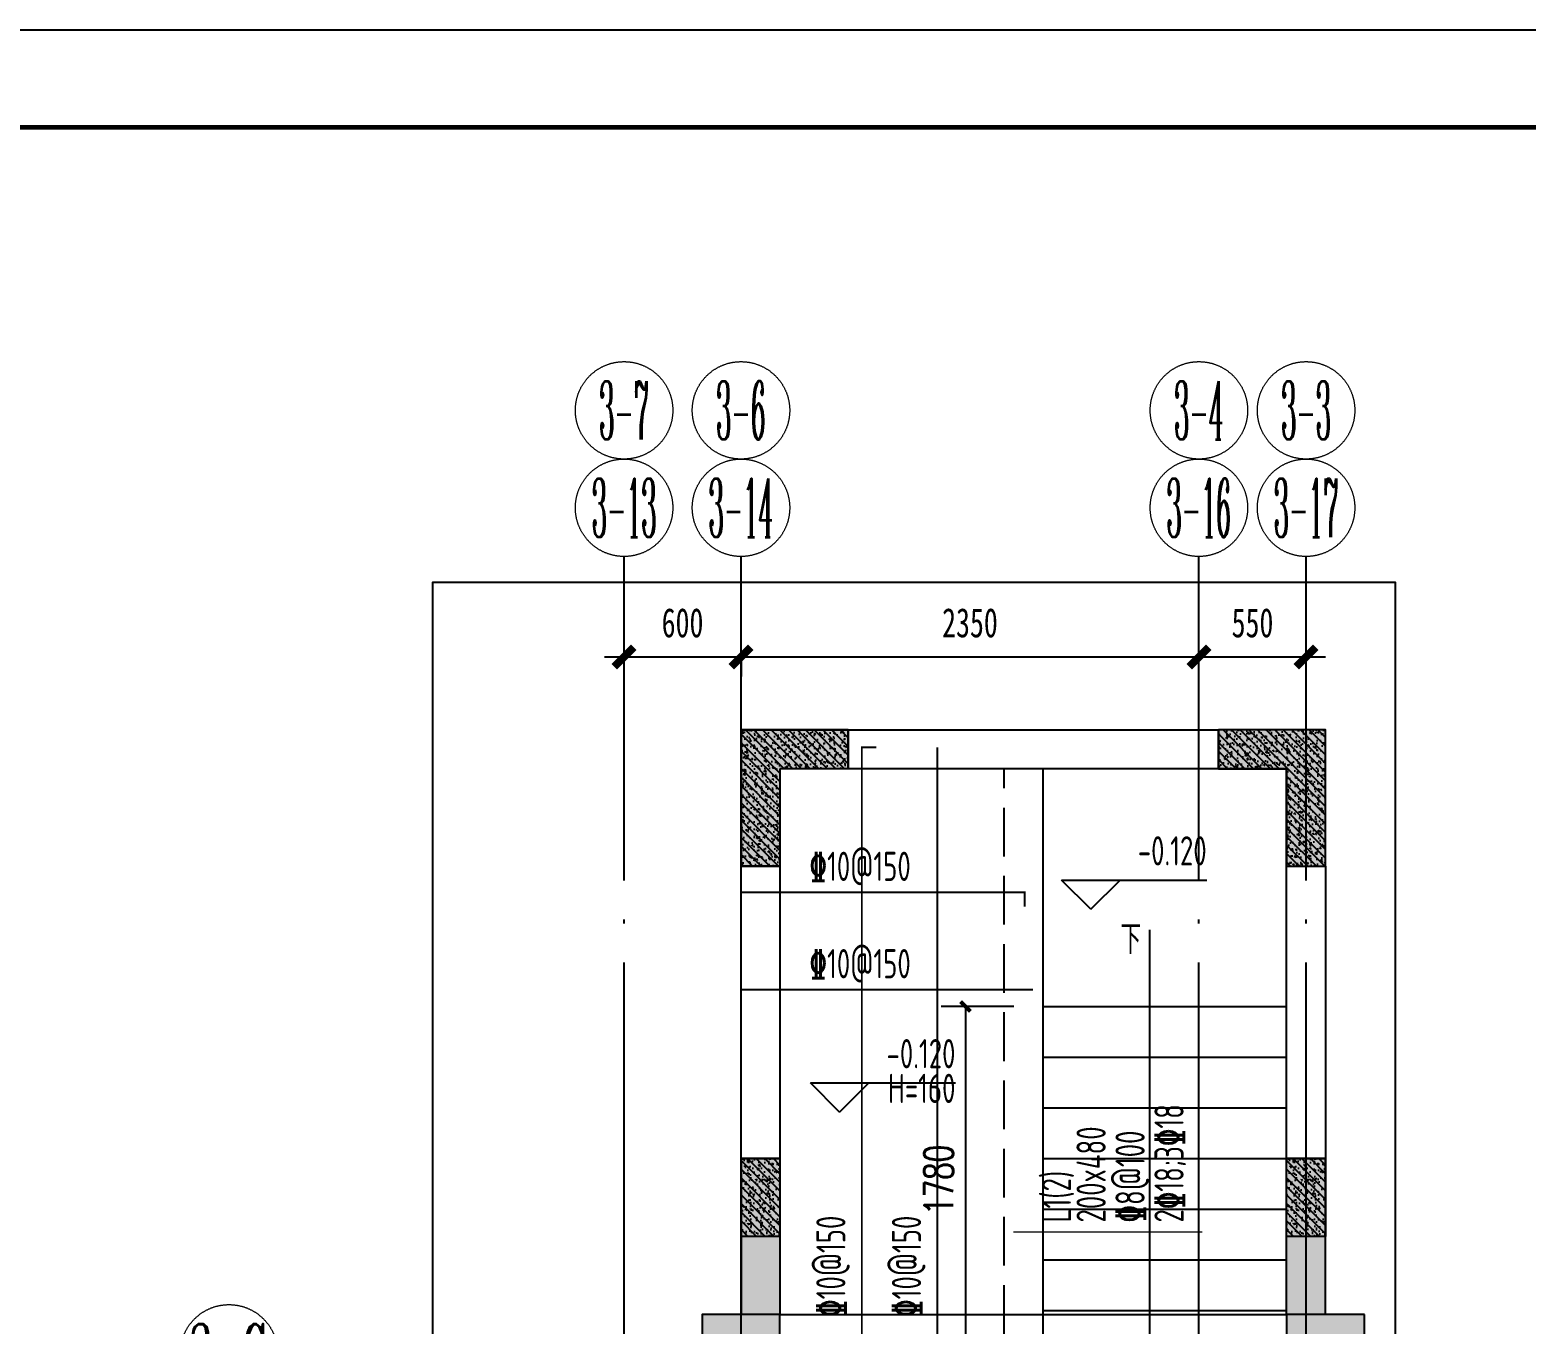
# Model space of a CAD drawing. Extents: x 1045983 to 1134482, y -686883 to -657183.
# Drawn here: x 1090575 to 1098254, y -663825 to -657183 of the extents above; entities that cross this region are included whole.
import ezdxf
from ezdxf.enums import TextEntityAlignment as Align
from ezdxf.xclip import XClip

# ---------------------------------------------------------------- set-up
doc = ezdxf.new("R2010")
doc.units = 0
doc.header["$LTSCALE"] = 1000
doc.header["$MEASUREMENT"] = 0
doc.header["$XCLIPFRAME"] = 2
for name, pattern in [('125-核心筒-首层南入$0$CONTINOUS', [0]), ('CENTER', [2, 1.25, -0.25, 0.25, -0.25]), ('DASH', [0.35, 0.25, -0.1]), ('DOTE', [2.42, 2, -0.2, 0.02, -0.2])]:
    doc.linetypes.add(name, pattern=pattern)
doc.layers.get('0').update_dxf_attribs({"linetype": 'CONTINUOUS'})
doc.layers.get('Defpoints').update_dxf_attribs({"linetype": 'CONTINUOUS'})
for name, color, linetype, lineweight in [('125-核心筒-首层南入$0$S-BEAM', 4, 'CONTINUOUS', 25), ('S-ANNO-AXIS', 4, 'CENTER', 0), ('S-BEAM-TEXT', 90, 'CONTINUOUS', 0)]:
    doc.layers.add(name, color=color, linetype=linetype, lineweight=lineweight)
for name, color, linetype in [('125-核心筒-首层南入$0$S-COLU', 252, 'CONTINUOUS'), ('125-核心筒-首层南入$0$S-COLU-HATC', 16, 'CONTINUOUS'), ('125-核心筒-首层南入$0$S-WALL', 40, 'CONTINUOUS'), ('125-核心筒-首层南入$0$S-WALL-BEAM', 120, 'CONTINUOUS'), ('125-核心筒-首层南入$0$S-WALL-COLU', 252, '125-核心筒-首层南入$0$CONTINOUS'), ('125-核心筒-首层南入$0$S-WALL-COLU-HATC', 16, 'CONTINUOUS'), ('125-核心筒-首层南入$0$S-WALL-HATC', 253, 'CONTINUOUS'), ('3#-夹层-墙体$0$3#-夹层$0$A-FLOR-STRS', 51, 'CONTINUOUS'), ('S-ANNO-DIMS', 3, 'CONTINUOUS'), ('S-ANNO-DOTE', 230, 'CONTINUOUS'), ('S-ANNO-THIN', 3, 'CONTINUOUS'), ('S-ANNO-TTLB', 7, 'CONTINUOUS'), ('S-DETL', 4, 'CONTINUOUS'), ('S-DETL-TEXT', 7, 'CONTINUOUS'), ('S-PC-BEAM-TL', 4, 'CONTINUOUS'), ('S-REIN', 1, 'CONTINUOUS'), ('S_A平-楼梯', 51, 'CONTINUOUS')]:
    doc.layers.add(name, color=color, linetype=linetype)
doc.styles.add('_TCH_DIM_T3', font='SIMPLEX', dxfattribs={"width": 0.705882, "bigfont": 'GBCBIG'})
doc.styles.add('TSSD_Axis', font='complex.shx', dxfattribs={"width": 0.7, "bigfont": 'hztxt.shx'})
doc.styles.add('TSSD_Label', font='tssdeng.shx', dxfattribs={"width": 0.7, "bigfont": 'hztxt.shx'})
doc.styles.add('楷体GB312', font='', dxfattribs={"width": 0.7})
doc.styles.get('楷体GB312').set_extended_font_data('楷体_GB2312')
doc.dimstyles.new('_TCH_ARCH&&50', dxfattribs={"dimtxt": 148.75, "dimasz": 50, "dimexe": 125, "dimexo": 150, "dimgap": 63.125, "dimtad": 1, "dimdec": 0, "dimzin": 0, "dimdsep": 46, "dimtxsty": '_TCH_DIM_T3', "dimblk": 'ARCHTICK', "dimcen": 0.09, "dimclrt": 7, "dimazin": 2, "dimtfac": 1, "dimtdec": 0, "dimtix": 1, "dimtmove": 2, "dimatfit": 3, "dimfxl": 1, "dimtolj": 1, "dimtzin": 0, "dimarcsym": 0})
doc.dimstyles.new('TSSD_50_50', dxfattribs={"dimtxt": 150, "dimasz": 100, "dimexe": 100, "dimexo": 250, "dimgap": 100, "dimtad": 1, "dimdec": 0, "dimzin": 0, "dimdsep": 46, "dimtxsty": '楷体GB312', "dimblk": 'ARCHTICK', "dimcen": 0, "dimdle": 100, "dimclrt": 7, "dimadec": 0, "dimazin": 0, "dimtfac": 1, "dimtdec": 0, "dimtix": 1, "dimtmove": 2, "dimatfit": 3, "dimldrblk": 'ARCHTICK', "dimfxl": 1, "dimtolj": 1, "dimtzin": 0, "dimarcsym": 0})

# ---------------------------------------------------------------- blocks, each defined once
blk = doc.blocks.new('125-核心筒-首层南入')
at = {"layer": '125-核心筒-首层南入$0$S-COLU-HATC'}
h = blk.add_hatch(color=256, dxfattribs=at)
h.dxf.hatch_style = 1
h.paths.add_polyline_path([(-2050, 7800), (-1650, 7800), (-1650, 7000), (-2050, 7000)])
h = blk.add_hatch(color=256, dxfattribs=at)
h.dxf.hatch_style = 1
h.paths.add_polyline_path([(950, 7800), (1350, 7800), (1350, 7000), (950, 7000)])
at = {"layer": '125-核心筒-首层南入$0$S-WALL-COLU-HATC'}
h = blk.add_hatch(dxfattribs=at)
h.set_pattern_fill('AR-CONC', color=256, scale=10)
h.set_pattern_definition([(50, (13887.05, -229895.61), (71.726018, -6.275213), [7.5, -82.5]), (355, (13887.05, -229895.61), (-13.875133, 75.219213), [6, -66]), (100.4514, (13893.03, -229896.135), (57.850938, 68.943954), [6.37402, -70.114211]), (46.1842, (13887.05, -229875.61), (106.724105, -16.5519), [11.25, -123.75]), (96.6356, (13895.95, -229876.99), (93.46627, 97.411787), [9.56103, -105.1713]), (351.1842, (13887.05, -229875.61), (93.466195, 97.41186), [9, -99]), (21, (13897.05, -229880.61), (59.690705, -40.261889), [7.5, -82.5]), (326, (13897.05, -229880.61), (24.331533, 72.515005), [6, -66]), (71.4514, (13902.03, -229883.97), (84.022263, 32.25305), [6.37402, -70.114211]), (37.5, (13887.052, -229895.612), (1.2159855, 33.2893854), [0, -65.2, 0, -67, 0, -66.25]), (7.5, (13887.052, -229895.612), (26.306954, 39.441171), [0, -38.2, 0, -63.7, 0, -25.25]), (327.5, (13864.752, -229895.612), (53.3822436, -2.2554872), [0, -25, 0, -78, 0, -103.5]), (317.5, (13854.752, -229895.612), (58.318617, 10.010498), [0, -32.5, 0, -51.8, 0, -73.5])])
h.paths.add_polyline_path([(-1650, 10600), (-1650, 10100), (-1850, 10100), (-1850, 10800), (-1300, 10800), (-1300, 10600)])
h = blk.add_hatch(dxfattribs=at)
h.set_pattern_fill('ANSI31', color=256, scale=250, style=0)
h.set_pattern_definition([(45, (13887.052, -229895.612), (-22.097087, 22.097087), [])])
h.paths.add_polyline_path([(-1650, 10600), (-1650, 10100), (-1850, 10100), (-1850, 10800), (-1300, 10800), (-1300, 10600)])
h = blk.add_hatch(dxfattribs=at)
h.set_pattern_fill('AR-CONC', color=256, scale=10)
h.set_pattern_definition([(50, (18489.61, -230307.81), (71.726018, -6.275213), [7.5, -82.5]), (355, (18489.61, -230307.81), (-13.875133, 75.219213), [6, -66]), (100.4514, (18495.59, -230308.334), (57.850938, 68.943954), [6.37402, -70.114211]), (46.1842, (18489.61, -230287.81), (106.724105, -16.5519), [11.25, -123.75]), (96.6356, (18498.5, -230289.19), (93.46627, 97.411787), [9.56103, -105.1713]), (351.1842, (18489.61, -230287.81), (93.466195, 97.41186), [9, -99]), (21, (18499.61, -230292.81), (59.690705, -40.261889), [7.5, -82.5]), (326, (18499.61, -230292.81), (24.331533, 72.515005), [6, -66]), (71.4514, (18504.586, -230296.166), (84.022263, 32.25305), [6.37402, -70.114211]), (37.5, (18489.611, -230307.81), (1.2159855, 33.2893854), [0, -65.2, 0, -67, 0, -66.25]), (7.5, (18489.61, -230307.81), (26.306954, 39.441171), [0, -38.2, 0, -63.7, 0, -25.25]), (327.5, (18467.311, -230307.81), (53.3822436, -2.2554872), [0, -25, 0, -78, 0, -103.5]), (317.5, (18457.31, -230307.81), (58.318617, 10.010498), [0, -32.5, 0, -51.8, 0, -73.5])])
h.paths.add_polyline_path([(950, 10600), (950, 10100), (1150, 10100), (1150, 10800), (600, 10800), (600, 10600)])
h = blk.add_hatch(dxfattribs=at)
h.set_pattern_fill('ANSI31', color=256, scale=250, style=0)
h.set_pattern_definition([(45, (18489.61, -230307.81), (-22.097087, 22.097087), [])])
h.paths.add_polyline_path([(950, 10600), (950, 10100), (1150, 10100), (1150, 10800), (600, 10800), (600, 10600)])
h = blk.add_hatch(dxfattribs=at)
h.set_pattern_fill('AR-CONC', color=256, scale=10)
h.set_pattern_definition([(50, (10587.076, -229157.833), (71.726018, -6.275213), [7.5, -82.5]), (355, (10587.076, -229157.83), (-13.875133, 75.219213), [6, -66]), (100.4514, (10593.05, -229158.356), (57.850938, 68.943954), [6.37402, -70.114211]), (46.1842, (10587.08, -229137.83), (106.724105, -16.5519), [11.25, -123.75]), (96.6356, (10595.97, -229139.21), (93.46627, 97.411787), [9.56103, -105.1713]), (351.1842, (10587.08, -229137.83), (93.466195, 97.41186), [9, -99]), (21, (10597.076, -229142.833), (59.690705, -40.261889), [7.5, -82.5]), (326, (10597.076, -229142.83), (24.331533, 72.515005), [6, -66]), (71.4514, (10602.05, -229146.19), (84.022263, 32.25305), [6.37402, -70.114211]), (37.5, (10587.076, -229157.833), (1.2159855, 33.2893854), [0, -65.2, 0, -67, 0, -66.25]), (7.5, (10587.076, -229157.833), (26.306954, 39.441171), [0, -38.2, 0, -63.7, 0, -25.25]), (327.5, (10564.776, -229157.833), (53.3822436, -2.2554872), [0, -25, 0, -78, 0, -103.5]), (317.5, (10554.776, -229157.833), (58.318617, 10.010498), [0, -32.5, 0, -51.8, 0, -73.5])])
h.paths.add_polyline_path([(-1650, 8600), (-1850, 8600), (-1850, 8200), (-1650, 8200)])
h = blk.add_hatch(dxfattribs=at)
h.set_pattern_fill('ANSI31', color=256, scale=250, style=0)
h.set_pattern_definition([(45, (10587.076, -229157.833), (-22.097087, 22.097087), [])])
h.paths.add_polyline_path([(-1850, 8200), (-1650, 8200), (-1650, 8600), (-1850, 8600)])
h = blk.add_hatch(dxfattribs=at)
h.set_pattern_fill('AR-CONC', color=256, scale=10)
h.set_pattern_definition([(50, (13387.076, -229157.833), (71.726018, -6.275213), [7.5, -82.5]), (355, (13387.076, -229157.83), (-13.875133, 75.219213), [6, -66]), (100.4514, (13393.05, -229158.356), (57.850938, 68.943954), [6.37402, -70.114211]), (46.1842, (13387.08, -229137.83), (106.724105, -16.5519), [11.25, -123.75]), (96.6356, (13395.97, -229139.21), (93.46627, 97.411787), [9.56103, -105.1713]), (351.1842, (13387.08, -229137.83), (93.466195, 97.41186), [9, -99]), (21, (13397.076, -229142.833), (59.690705, -40.261889), [7.5, -82.5]), (326, (13397.076, -229142.83), (24.331533, 72.515005), [6, -66]), (71.4514, (13402.05, -229146.19), (84.022263, 32.25305), [6.37402, -70.114211]), (37.5, (13387.076, -229157.833), (1.2159855, 33.2893854), [0, -65.2, 0, -67, 0, -66.25]), (7.5, (13387.076, -229157.833), (26.306954, 39.441171), [0, -38.2, 0, -63.7, 0, -25.25]), (327.5, (13364.776, -229157.833), (53.3822436, -2.2554872), [0, -25, 0, -78, 0, -103.5]), (317.5, (13354.776, -229157.833), (58.318617, 10.010498), [0, -32.5, 0, -51.8, 0, -73.5])])
h.paths.add_polyline_path([(1150, 8600), (950, 8600), (950, 8200), (1150, 8200)])
h = blk.add_hatch(dxfattribs=at)
h.set_pattern_fill('ANSI31', color=256, scale=250, style=0)
h.set_pattern_definition([(45, (13387.076, -229157.833), (-22.097087, 22.097087), [])])
h.paths.add_polyline_path([(950, 8200), (1150, 8200), (1150, 8600), (950, 8600)])
at = {"layer": '125-核心筒-首层南入$0$S-WALL-HATC'}
for points in [[(-1300, 10800), (-1850, 10800), (-1850, 10100), (-1650, 10100), (-1650, 10600), (-1300, 10600)], [(1150, 10800), (600, 10800), (600, 10600), (950, 10600), (950, 10100), (1150, 10100)], [(-1650, 8600), (-1850, 8600), (-1850, 7800), (-1650, 7800)], [(1150, 8600), (950, 8600), (950, 7800), (1150, 7800)]]:
    blk.add_hatch(color=256, dxfattribs=at).paths.add_polyline_path(points)
at = {"layer": '125-核心筒-首层南入$0$S-BEAM'}
blk.add_lwpolyline([(950, 7500), (950, 7800), (-1649.7, 7800), (-1649.7, 7500)], close=True, dxfattribs=at)
at = {"layer": '125-核心筒-首层南入$0$S-COLU'}
for points in [[(-2050, 7800), (-1650, 7800), (-1650, 7000), (-2050, 7000)], [(950, 7800), (1350, 7800), (1350, 7000), (950, 7000)]]:
    blk.add_lwpolyline(points, close=True, dxfattribs=at)
at = {"layer": '125-核心筒-首层南入$0$S-WALL'}
for p, q in [((-1850, 10800), (-1300, 10800)), ((-1850, 10100), (-1850, 10800)), ((-1300, 10600), (-1300, 10800)), ((600, 10600), (600, 10800)), ((600, 10800), (1150, 10800)), ((1150, 10800), (1150, 10100)), ((-1650, 10600), (-1300, 10600)), ((-1650, 10100), (-1650, 10600)), ((600, 10600), (950, 10600)), ((950, 10600), (950, 10100)), ((-1850, 7800), (-1850, 8600)), ((-1650, 7800), (-1650, 8600)), ((950, 8600), (950, 7800)), ((1150, 8600), (1150, 7800)), ((-1650, 8300), (-1650, 8300)), ((1150, 8300), (1150, 8300))]:
    blk.add_line(p, q, dxfattribs=at)
for points in [[(-1650, 10100), (-1850, 10100)], [(1150, 10100), (950, 10100)], [(-1650, 8600), (-1850, 8600)], [(1150, 8600), (950, 8600)], [(-1850, 7800), (-1650, 7800)], [(950, 7800), (1150, 7800)]]:
    blk.add_lwpolyline(points, dxfattribs=at)
at = {"layer": '125-核心筒-首层南入$0$S-WALL-BEAM'}
for points in [[(-1300, 10600), (600, 10600), (600, 10800), (-1300, 10800)], [(-1650, 8600), (-1650, 10100), (-1850, 10100), (-1850, 8600)], [(1150, 8600), (1150, 10100), (950, 10100), (950, 8600)]]:
    blk.add_lwpolyline(points, close=True, dxfattribs=at)
at = {"layer": '125-核心筒-首层南入$0$S-WALL-COLU', "linetype": 'ByBlock'}
for points in [[(-1650, 10600), (-1650, 10100), (-1850, 10100), (-1850, 10800), (-1300, 10800), (-1300, 10600), (-1650, 10600)], [(950, 10600), (950, 10100), (1150, 10100), (1150, 10800), (600, 10800), (600, 10600), (950, 10600)]]:
    blk.add_lwpolyline(points, dxfattribs=at)
at = {"layer": '125-核心筒-首层南入$0$S-WALL-COLU', "lineweight": -2}
for points in [[(-1650, 8600), (-1850, 8600), (-1850, 8200), (-1650, 8200)], [(1150, 8600), (950, 8600), (950, 8200), (1150, 8200)]]:
    blk.add_lwpolyline(points, close=True, dxfattribs=at)
blk = doc.blocks.new('ts_axno')
at = {"color": 0, "linetype": 'ByBlock', "lineweight": -2}
blk.add_circle((0, 0), 0.5, dxfattribs=at)
at = {"color": 0, "linetype": 'ByBlock', "lineweight": -2, "style": 'TSSD_Axis', "width": 0.7}
blk.add_attdef('A', text='', height=0.6, dxfattribs=at).set_placement((0, 0), align=Align.MIDDLE_CENTER)
blk = doc.blocks.new('_ArchTick')
at = {"color": 0, "linetype": 'ByBlock', "const_width": 0.4}
blk.add_lwpolyline([(-0.5, -0.5), (0.5, 0.5)], dxfattribs=at)
blk = doc.blocks.new('*D419')
at = {"layer": 'Defpoints', "color": 0, "transparency": 16777216}
for p in [(1040290.9, -610313.8), (1040840.9, -610313.8), (1040290.9, -610429.1)]:
    blk.add_point(p, dxfattribs=at)
at = {"layer": 'S-ANNO-DIMS', "color": 0, "lineweight": -2, "transparency": 16777216}
for p, q in [((1040940.9, -610429.1), (1040190.9, -610429.1)), ((1040290.9, -610563.8), (1040290.9, -610529.1)), ((1040840.9, -610563.8), (1040840.9, -610529.1))]:
    blk.add_line(p, q, dxfattribs=at)
at = {"layer": 'S-ANNO-DIMS', "color": 0, "lineweight": -2, "transparency": 16777216, "xscale": 100, "yscale": 100, "zscale": 100, "rotation": 180}
blk.add_blockref('_ArchTick', (1040290.9, -610429.1), dxfattribs=at)
at = {"layer": 'S-ANNO-DIMS', "color": 0, "lineweight": -2, "transparency": 16777216, "xscale": 100, "yscale": 100, "zscale": 100}
blk.add_blockref('_ArchTick', (1040840.9, -610429.1), dxfattribs=at)
at = {"layer": 'S-ANNO-DIMS', "color": 7, "transparency": 16777216, "insert": (1040565.9, -610254.1), "char_height": 150, "attachment_point": 5, "style": '楷体GB312'}
blk.add_mtext('\\A1;550', dxfattribs=at)
blk = doc.blocks.new('*D420')
at = {"layer": 'Defpoints', "color": 0, "transparency": 16777216}
for p in [(1037940.9, -610170.8), (1040290.9, -610313.8), (1037940.9, -610429.1)]:
    blk.add_point(p, dxfattribs=at)
at = {"layer": 'S-ANNO-DIMS', "color": 0, "lineweight": -2, "transparency": 16777216}
for p, q in [((1040390.9, -610429.1), (1037840.9, -610429.1)), ((1037940.9, -610420.8), (1037940.9, -610529.1)), ((1040290.9, -610563.8), (1040290.9, -610529.1))]:
    blk.add_line(p, q, dxfattribs=at)
at = {"layer": 'S-ANNO-DIMS', "color": 0, "lineweight": -2, "transparency": 16777216, "xscale": 100, "yscale": 100, "zscale": 100, "rotation": 180}
blk.add_blockref('_ArchTick', (1037940.9, -610429.1), dxfattribs=at)
at = {"layer": 'S-ANNO-DIMS', "color": 0, "lineweight": -2, "transparency": 16777216, "xscale": 100, "yscale": 100, "zscale": 100}
blk.add_blockref('_ArchTick', (1040290.9, -610429.1), dxfattribs=at)
at = {"layer": 'S-ANNO-DIMS', "color": 7, "transparency": 16777216, "insert": (1039115.9, -610254.1), "char_height": 150, "attachment_point": 5, "style": '楷体GB312'}
blk.add_mtext('\\A1;2350', dxfattribs=at)
blk = doc.blocks.new('*D421')
at = {"layer": 'Defpoints', "color": 0, "transparency": 16777216}
for p in [(1037340.9, -610429.1), (1037340.9, -610841.4), (1037940.9, -610853)]:
    blk.add_point(p, dxfattribs=at)
at = {"layer": 'S-ANNO-DIMS', "color": 0, "lineweight": -2, "transparency": 16777216}
for p, q in [((1037340.9, -610591.4), (1037340.9, -610329.1)), ((1037940.9, -610603), (1037940.9, -610329.1)), ((1038040.9, -610429.1), (1037240.9, -610429.1))]:
    blk.add_line(p, q, dxfattribs=at)
at = {"layer": 'S-ANNO-DIMS', "color": 0, "lineweight": -2, "transparency": 16777216, "xscale": 100, "yscale": 100, "zscale": 100, "rotation": 180}
blk.add_blockref('_ArchTick', (1037340.9, -610429.1), dxfattribs=at)
at = {"layer": 'S-ANNO-DIMS', "color": 0, "lineweight": -2, "transparency": 16777216, "xscale": 100, "yscale": 100, "zscale": 100}
blk.add_blockref('_ArchTick', (1037940.9, -610429.1), dxfattribs=at)
at = {"layer": 'S-ANNO-DIMS', "color": 7, "transparency": 16777216, "insert": (1037640.9, -610254.1), "char_height": 150, "attachment_point": 5, "style": '楷体GB312'}
blk.add_mtext('\\A1;600', dxfattribs=at)
blk = doc.blocks.new('*D458')
at = {"layer": 'Defpoints', "color": 0, "transparency": 16777216}
for p in [(1108259.8, -675145), (1107861.7, -676925), (1108259.8, -676925)]:
    blk.add_point(p, dxfattribs=at)
at = {"layer": 'S-ANNO-DIMS', "color": 0, "lineweight": -2, "transparency": 16777216}
for p, q in [((1108109.8, -675145), (1107736.7, -675145)), ((1107861.7, -675145), (1107861.7, -676925)), ((1108109.8, -676925), (1107736.7, -676925))]:
    blk.add_line(p, q, dxfattribs=at)
at = {"layer": 'S-ANNO-DIMS', "color": 0, "lineweight": -2, "transparency": 16777216, "xscale": 50, "yscale": 50, "zscale": 50}
for p, rotation in [((1107861.7, -675145), 90), ((1107861.7, -676925), 270)]:
    blk.add_blockref('_ArchTick', p, dxfattribs=dict(at, rotation=rotation))
at = {"layer": 'S-ANNO-DIMS', "color": 7, "transparency": 16777216, "insert": (1107724.2, -676035), "char_height": 148.75, "attachment_point": 5, "rotation": 90, "style": '_TCH_DIM_T3'}
blk.add_mtext('\\A1;1780', dxfattribs=at)
blk = doc.blocks.new('3#轴线')
at = {"layer": 'S-ANNO-DOTE', "linetype": 'DOTE'}
for p, q in [((1037340.9, -618836.3), (1037340.9, -609913.2)), ((1037940.9, -618836.3), (1037940.9, -609913.2)), ((1040290.9, -618836.3), (1040290.9, -609913.2)), ((1040840.9, -618836.3), (1040840.9, -609913.2))]:
    blk.add_line(p, q, dxfattribs=at)
at = {"layer": 'S-ANNO-AXIS'}
ref = blk.add_blockref('ts_axno', (1037340.9, -609163.2), dxfattribs=dict(at, xscale=500, yscale=500, zscale=500))
ref.add_attrib('3-7', '3-7', dxfattribs={"height": 300, "style": 'TSSD_Axis', "width": 0.3}).set_placement((1037340.9, -609163.2), align=Align.MIDDLE_CENTER)
ref = blk.add_blockref('ts_axno', (1037940.9, -609163.2), dxfattribs=dict(at, xscale=500, yscale=500, zscale=500))
ref.add_attrib('3-7', '3-6', dxfattribs={"height": 300, "style": 'TSSD_Axis', "width": 0.3}).set_placement((1037940.9, -609163.2), align=Align.MIDDLE_CENTER)
ref = blk.add_blockref('ts_axno', (1040290.9, -609163.2), dxfattribs=dict(at, xscale=500, yscale=500, zscale=500))
ref.add_attrib('3-7', '3-4', dxfattribs={"height": 300, "style": 'TSSD_Axis', "width": 0.3}).set_placement((1040290.9, -609163.2), align=Align.MIDDLE_CENTER)
ref = blk.add_blockref('ts_axno', (1040840.9, -609163.2), dxfattribs=dict(at, xscale=500, yscale=500, zscale=500))
ref.add_attrib('3-7', '3-3', dxfattribs={"height": 300, "style": 'TSSD_Axis', "width": 0.3}).set_placement((1040840.9, -609163.2), align=Align.MIDDLE_CENTER)
ref = blk.add_blockref('ts_axno', (1037340.9, -609663.2), dxfattribs=dict(at, xscale=500, yscale=500, zscale=500))
ref.add_attrib('3-7', '3-13', dxfattribs={"height": 300, "style": 'TSSD_Axis', "width": 0.3}).set_placement((1037340.9, -609663.2), align=Align.MIDDLE_CENTER)
ref = blk.add_blockref('ts_axno', (1037940.9, -609663.2), dxfattribs=dict(at, xscale=500, yscale=500, zscale=500))
ref.add_attrib('3-7', '3-14', dxfattribs={"height": 300, "style": 'TSSD_Axis', "width": 0.3}).set_placement((1037940.9, -609663.2), align=Align.MIDDLE_CENTER)
ref = blk.add_blockref('ts_axno', (1040290.9, -609663.2), dxfattribs=dict(at, xscale=500, yscale=500, zscale=500))
ref.add_attrib('3-7', '3-16', dxfattribs={"height": 300, "style": 'TSSD_Axis', "width": 0.3}).set_placement((1040290.9, -609663.2), align=Align.MIDDLE_CENTER)
ref = blk.add_blockref('ts_axno', (1040840.9, -609663.2), dxfattribs=dict(at, xscale=500, yscale=500, zscale=500))
ref.add_attrib('3-7', '3-17', dxfattribs={"height": 300, "style": 'TSSD_Axis', "width": 0.3}).set_placement((1040840.9, -609663.2), align=Align.MIDDLE_CENTER)
ref = blk.add_blockref('ts_axno', (1035313.3, -614002.6), dxfattribs=dict(at, xscale=500, yscale=500, zscale=500))
ref.add_attrib('3-E', '3-G', dxfattribs={"height": 300, "style": 'TSSD_Axis', "width": 0.459016}).set_placement((1035313.3, -614002.6), align=Align.MIDDLE_CENTER)
at = {"layer": 'S-ANNO-DIMS'}
for base, p1, p2, picture, middle in [((1037340.9, -610429.1), (1037940.9, -610853), (1037340.9, -610841.4), '*D421', (1037640.9, -610254.1)), ((1037940.9, -610429.1), (1040290.9, -610313.8), (1037940.9, -610170.8), '*D420', (1039115.9, -610254.1)), ((1040290.9, -610429.1), (1040840.9, -610313.8), (1040290.9, -610313.8), '*D419', (1040565.9, -610254.1))]:
    dim = blk.add_linear_dim(base=base, p1=p1, p2=p2, dimstyle='TSSD_50_50', dxfattribs=at)
    dim.commit()
    dim.dimension.update_dxf_attribs({"geometry": picture, "text_midpoint": middle})
blk = doc.blocks.new('首层踏步')
at = {"layer": '3#-夹层-墙体$0$3#-夹层$0$A-FLOR-STRS'}
for p, q in [((1108259.8, -675145), (1109509.8, -675145)), ((1108259.8, -675405), (1109509.8, -675405)), ((1108259.8, -675665), (1109509.8, -675665)), ((1108259.8, -675925), (1109509.8, -675925)), ((1108259.8, -676185), (1109509.8, -676185)), ((1108259.8, -676445), (1109509.8, -676445)), ((1108259.8, -676705), (1109509.8, -676705))]:
    blk.add_line(p, q, dxfattribs=at)
at = {"layer": 'S-ANNO-THIN'}
for p, q in [((1108505.3, -674646.3), (1108355.3, -674496.3)), ((1108355.3, -674496.3), (1108655.3, -674496.3)), ((1108505.3, -674646.3), (1108655.3, -674496.3)), ((1108655.3, -674496.3), (1109099.6, -674496.3)), ((1108505.3, -674646.3), (1108505.3, -674646.3)), ((1108505.3, -674646.3), (1108505.3, -674646.3)), ((1107216.1, -675687.3), (1107066.1, -675537.3)), ((1107066.1, -675537.3), (1107366.1, -675537.3)), ((1107216.1, -675687.3), (1107366.1, -675537.3)), ((1107366.1, -675537.3), (1107810.3, -675537.3)), ((1107216.1, -675687.3), (1107216.1, -675687.3)), ((1107216.1, -675687.3), (1107216.1, -675687.3))]:
    blk.add_line(p, q, dxfattribs=at)
at = {"layer": 'S-DETL', "linetype": 'DASH'}
blk.add_lwpolyline([(1108059.8, -676825), (1108059.8, -673925)], dxfattribs=at)
at = {"layer": 'S-DETL'}
blk.add_lwpolyline([(1108259.8, -680525), (1108259.8, -673925)], dxfattribs=at)
at = {"layer": 'S-REIN'}
for points in [[(1107404.8, -673815.8, 10, 10, 0), (1107329.8, -673815.8, 10, 10, 0), (1107329.8, -680683.3, 10, 10, 0), (1107404.8, -680683.3, 10, 10, 0)], [(1107717.9, -673815.8, 10, 10, 0), (1107717.9, -680673.6, 10, 10, 0)], [(1106709.8, -674633.6, 10, 10, 0), (1106709.8, -674558.6, 10, 10, 0), (1108165.7, -674558.6, 10, 10, 0), (1108165.7, -674633.6, 10, 10, 0)], [(1106709.8, -675058.2, 10, 10, 0), (1108208.6, -675058.2, 10, 10, 0)]]:
    blk.add_lwpolyline(points, format="xyseb", dxfattribs=at)
at = {"layer": 'S-ANNO-THIN', "style": 'TSSD_Label', "width": 0.7}
for s, p in [('-0.120', (1109099.6, -674466.3)), ('%%13210@150', (1107580.9, -674545.9, 0)), ('%%13210@150', (1107580.9, -675045.4, 0)), ('-0.120', (1107810.3, -675507.3)), ('H=160', (1107810.3, -675685.4))]:
    blk.add_text(s, height=150, dxfattribs=at).set_placement(p, align=Align.BOTTOM_RIGHT)
for p in [(1107291, -676218.6, 0), (1107679.2, -676218.6, 0)]:
    blk.add_text('%%13210@150', height=150, rotation=90, dxfattribs=at).set_placement(p, align=Align.BOTTOM_RIGHT)
at = {"layer": 'S-DETL-TEXT', "style": 'TSSD_Label', "width": 0.7}
blk.add_text('下', height=150, dxfattribs=at).set_placement((1108762.7, -674921.1), align=Align.BOTTOM_RIGHT)
at = {"layer": 'S-ANNO-DIMS'}
dim = blk.add_linear_dim(base=(1107861.7, -676925), p1=(1108259.8, -675145), p2=(1108259.8, -676925), angle=90, dimstyle='_TCH_ARCH&&50', dxfattribs=at)
dim.commit()
dim.dimension.update_dxf_attribs({"geometry": '*D458', "text_midpoint": (1107724.2, -676035)})
at = {"layer": 'S-ANNO-THIN'}
blk.add_leader([(1108807.5, -678932), (1108807.5, -674750.9)], dimstyle='_TCH_ARCH&&50', override={"dimasz": 100}, dxfattribs=at)

msp = doc.modelspace()

# ---------------------------------------------------------------- linework, layer by layer
at = {"layer": 'S-ANNO-TTLB'}
msp.add_lwpolyline([(1105593.2, -686882.9), (1053043.2, -686882.9), (1053043.2, -657182.9), (1105593.2, -657182.9)], close=True, dxfattribs=at)
at = {"layer": 'S-ANNO-TTLB', "const_width": 25}
msp.add_lwpolyline([(1105093.2, -686382.9), (1054293.2, -686382.9), (1054293.2, -657682.9), (1105093.2, -657682.9)], close=True, dxfattribs=at)
at = {"layer": 'S-BEAM-TEXT'}
msp.add_line((1096591.5, -663353.4), (1095623.8, -663353.4), dxfattribs=at)

# ---------------------------------------------------------------- block references
ref = msp.add_blockref('125-核心筒-首层南入', (1095374.7, -671574.7), dxfattribs=dict(xscale=-1))
XClip(ref).set_block_clipping_path([(-2207.449138622, 2972.3259173888), (2731.23343477, 11557.6664641434)])
at = {"layer": 'S-PC-BEAM-TL'}
msp.add_blockref('首层踏步', (-12485.1, 12950.4), dxfattribs=at)
at = {"layer": 'S_A平-楼梯'}
msp.add_blockref('3#轴线', (56283.8, -49972.1), dxfattribs=at)

# ---------------------------------------------------------------- texts
at = {"layer": 'S-BEAM-TEXT', "style": 'TSSD_Label', "width": 0.7}
for s, p in [('2%%13218;3%%13218', (1096541.5, -663303.4)), ('200x480', (1096141.5, -663303.4)), ('%%1328@100', (1096341.5, -663303.4)), ('L1(2)', (1095963.7, -663303.4))]:
    msp.add_text(s, height=150, rotation=90, dxfattribs=at).set_placement(p, align=Align.BOTTOM_LEFT)

doc.saveas('drawing.dxf')
